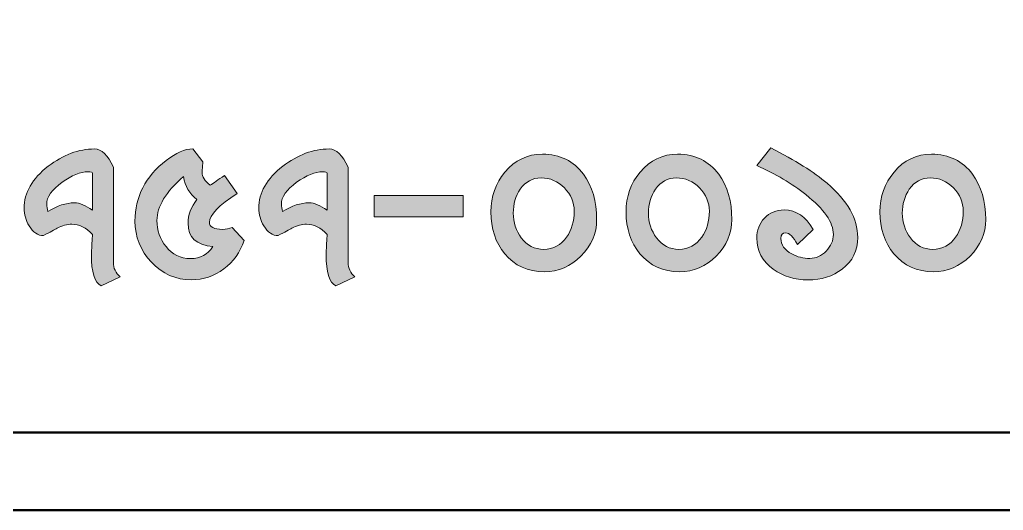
# Model space of a CAD drawing. Header units: inches. Extents: x 0.2 to 21.9, y -14.5 to -3.5.
# Drawn here: x 3.79 to 4.801, y -13.691 to -13.186 of the extents above; entities that cross this region are included whole.
import ezdxf

# ---------------------------------------------------------------- set-up
doc = ezdxf.new("R2010")
doc.units = ezdxf.units.IN
doc.header["$MEASUREMENT"] = 0
doc.layers.add('Layer 1', color=7, linetype='Continuous')

# ---------------------------------------------------------------- blocks, each defined once
blk = doc.blocks.new('block 2')
at = {"layer": 'Layer 1', "true_color": 0x231f20}
h = blk.add_hatch(color=250, dxfattribs=at)
h.dxf.hatch_style = 2
edge = h.paths.add_edge_path()
edge.add_spline(control_points=[(4.6199, -13.3546), (4.6065, -13.3433), (4.5871, -13.3312), (4.5619, -13.3183), (4.5619, -13.3183), (4.5476, -13.3364), (4.5476, -13.3364), (4.5669, -13.3451), (4.5837, -13.3551), (4.598, -13.3664), (4.6168, -13.3813), (4.6263, -13.395), (4.6263, -13.4074), (4.6263, -13.4137), (4.6238, -13.4193), (4.6189, -13.4244), (4.614, -13.4295), (4.6084, -13.432), (4.6022, -13.432), (4.5955, -13.432), (4.5893, -13.4305), (4.5835, -13.4274), (4.5761, -13.4232), (4.5724, -13.4179), (4.5724, -13.4114), (4.5724, -13.4076), (4.574, -13.4057), (4.5772, -13.4057), (4.5811, -13.4057), (4.5851, -13.4097), (4.5893, -13.4177), (4.5893, -13.4177), (4.6054, -13.4022), (4.6054, -13.4022), (4.598, -13.3889), (4.5881, -13.3822), (4.5756, -13.3822), (4.5675, -13.3822), (4.5608, -13.385), (4.5555, -13.3906), (4.5502, -13.3962), (4.5476, -13.403), (4.5476, -13.4111), (4.5476, -13.4243), (4.5533, -13.435), (4.5646, -13.4431), (4.5747, -13.4505), (4.5866, -13.4542), (4.6002, -13.4542), (4.614, -13.4542), (4.6257, -13.4504), (4.6354, -13.4429), (4.646, -13.4348), (4.6513, -13.424), (4.6513, -13.4105), (4.6513, -13.3911), (4.6408, -13.3725), (4.6199, -13.3546)], knot_values=[0, 0, 0, 0, 1, 1, 1, 2, 2, 2, 3, 3, 3, 4, 4, 4, 5, 5, 5, 6, 6, 6, 7, 7, 7, 8, 8, 8, 9, 9, 9, 10, 10, 10, 11, 11, 11, 12, 12, 12, 13, 13, 13, 14, 14, 14, 15, 15, 15, 16, 16, 16, 17, 17, 17, 18, 18, 18, 19, 19, 19, 19], degree=3, periodic=1)
h = blk.add_hatch(color=250, dxfattribs=at)
h.dxf.hatch_style = 2
edge = h.paths.add_edge_path()
edge.add_spline(control_points=[(3.8866, -13.3381), (3.8808, -13.3256), (3.8744, -13.3194), (3.8673, -13.3194), (3.8509, -13.3194), (3.835, -13.3254), (3.8197, -13.3372), (3.8031, -13.35), (3.7949, -13.3644), (3.7949, -13.3805), (3.7949, -13.3867), (3.7966, -13.3927), (3.8001, -13.3985), (3.8042, -13.4053), (3.8091, -13.4087), (3.8149, -13.4085), (3.8216, -13.4049), (3.8263, -13.4024), (3.8289, -13.4009), (3.8341, -13.3982), (3.8391, -13.3968), (3.8439, -13.3968), (3.8515, -13.3968), (3.8586, -13.4003), (3.8651, -13.4074), (3.8644, -13.4227), (3.864, -13.4295), (3.864, -13.4281), (3.864, -13.4461), (3.8674, -13.4568), (3.8742, -13.4603), (3.8742, -13.4603), (3.8936, -13.4509), (3.8936, -13.4509), (3.8889, -13.4469), (3.8866, -13.4419), (3.8866, -13.4359), (3.8866, -13.4359), (3.8866, -13.3381), (3.8866, -13.3381)], knot_values=[0, 0, 0, 0, 1, 1, 1, 2, 2, 2, 3, 3, 3, 4, 4, 4, 5, 5, 5, 6, 6, 6, 7, 7, 7, 8, 8, 8, 9, 9, 9, 10, 10, 10, 11, 11, 11, 12, 12, 12, 13, 13, 13, 13], degree=3, periodic=1)
edge = h.paths.add_edge_path()
edge.add_spline(control_points=[(3.8651, -13.3825), (3.8581, -13.3774), (3.8519, -13.3748), (3.8465, -13.3748), (3.8381, -13.3748), (3.8291, -13.3778), (3.8194, -13.3837), (3.8186, -13.381), (3.8181, -13.3785), (3.8181, -13.3764), (3.8181, -13.3688), (3.8234, -13.3613), (3.8339, -13.3537), (3.8439, -13.3465), (3.8528, -13.3429), (3.8605, -13.3429), (3.8636, -13.3429), (3.8651, -13.3433), (3.8651, -13.3442), (3.8651, -13.3442), (3.8651, -13.3825), (3.8651, -13.3825)], knot_values=[0, 0, 0, 0, 1, 1, 1, 2, 2, 2, 3, 3, 3, 4, 4, 4, 5, 5, 5, 6, 6, 6, 7, 7, 7, 7], degree=3, periodic=1)
h = blk.add_hatch(color=250, dxfattribs=at)
h.dxf.hatch_style = 2
edge = h.paths.add_edge_path()
edge.add_spline(control_points=[(3.999, -13.4022), (3.9899, -13.4022), (3.9853, -13.3998), (3.9853, -13.3948), (3.9853, -13.3873), (3.9948, -13.3774), (4.0138, -13.3651), (4.0138, -13.3651), (4.0007, -13.3468), (4.0007, -13.3468), (3.9942, -13.3511), (3.9893, -13.3545), (3.9859, -13.3568), (3.9804, -13.3522), (3.9777, -13.3478), (3.9777, -13.3438), (3.9777, -13.3446), (3.978, -13.3409), (3.9785, -13.3327), (3.9785, -13.3327), (3.9683, -13.3192), (3.9683, -13.3192), (3.9599, -13.3195), (3.9508, -13.3235), (3.941, -13.3312), (3.9195, -13.3478), (3.9088, -13.3687), (3.9088, -13.3937), (3.9088, -13.4098), (3.9144, -13.4239), (3.9257, -13.4359), (3.937, -13.4479), (3.9507, -13.454), (3.9666, -13.454), (3.9791, -13.454), (3.9902, -13.4502), (4.0001, -13.4428), (4.0099, -13.4353), (4.0169, -13.4256), (4.0209, -13.4135), (4.0209, -13.4135), (4.0088, -13.4001), (4.0088, -13.4001), (4.0053, -13.4015), (4.002, -13.4022), (3.999, -13.4022)], knot_values=[0, 0, 0, 0, 1, 1, 1, 2, 2, 2, 3, 3, 3, 4, 4, 4, 5, 5, 5, 6, 6, 6, 7, 7, 7, 8, 8, 8, 9, 9, 9, 10, 10, 10, 11, 11, 11, 12, 12, 12, 13, 13, 13, 14, 14, 14, 15, 15, 15, 15], degree=3, periodic=1)
edge = h.paths.add_edge_path()
edge.add_spline(control_points=[(3.9657, -13.4322), (3.9556, -13.4322), (3.9473, -13.4281), (3.9407, -13.4198), (3.9345, -13.4121), (3.9314, -13.4032), (3.9314, -13.3929), (3.9314, -13.3785), (3.9405, -13.3635), (3.9588, -13.3477), (3.9601, -13.3577), (3.9646, -13.3656), (3.9725, -13.3714), (3.9664, -13.3792), (3.9633, -13.3874), (3.9633, -13.3959), (3.9633, -13.4104), (3.9718, -13.4184), (3.9888, -13.4198), (3.9837, -13.4281), (3.976, -13.4322), (3.9657, -13.4322)], knot_values=[0, 0, 0, 0, 1, 1, 1, 2, 2, 2, 3, 3, 3, 4, 4, 4, 5, 5, 5, 6, 6, 6, 7, 7, 7, 7], degree=3, periodic=1)
h = blk.add_hatch(color=250, dxfattribs=at)
h.dxf.hatch_style = 2
edge = h.paths.add_edge_path()
edge.add_spline(control_points=[(4.1277, -13.3381), (4.1219, -13.3256), (4.1154, -13.3194), (4.1083, -13.3194), (4.0919, -13.3194), (4.0761, -13.3254), (4.0607, -13.3372), (4.0442, -13.35), (4.0359, -13.3644), (4.0359, -13.3805), (4.0359, -13.3867), (4.0377, -13.3927), (4.0412, -13.3985), (4.0452, -13.4053), (4.0502, -13.4087), (4.056, -13.4085), (4.0627, -13.4049), (4.0673, -13.4024), (4.07, -13.4009), (4.0752, -13.3982), (4.0802, -13.3968), (4.085, -13.3968), (4.0926, -13.3968), (4.0996, -13.4003), (4.1062, -13.4074), (4.1054, -13.4227), (4.1051, -13.4295), (4.1051, -13.4281), (4.1051, -13.4461), (4.1085, -13.4568), (4.1153, -13.4603), (4.1153, -13.4603), (4.1346, -13.4509), (4.1346, -13.4509), (4.13, -13.4469), (4.1277, -13.4419), (4.1277, -13.4359), (4.1277, -13.4359), (4.1277, -13.3381), (4.1277, -13.3381)], knot_values=[0, 0, 0, 0, 1, 1, 1, 2, 2, 2, 3, 3, 3, 4, 4, 4, 5, 5, 5, 6, 6, 6, 7, 7, 7, 8, 8, 8, 9, 9, 9, 10, 10, 10, 11, 11, 11, 12, 12, 12, 13, 13, 13, 13], degree=3, periodic=1)
edge = h.paths.add_edge_path()
edge.add_spline(control_points=[(4.1062, -13.3825), (4.0992, -13.3774), (4.093, -13.3748), (4.0876, -13.3748), (4.0791, -13.3748), (4.0701, -13.3778), (4.0605, -13.3837), (4.0596, -13.381), (4.0592, -13.3785), (4.0592, -13.3764), (4.0592, -13.3688), (4.0644, -13.3613), (4.0749, -13.3537), (4.085, -13.3465), (4.0938, -13.3429), (4.1016, -13.3429), (4.1046, -13.3429), (4.1062, -13.3433), (4.1062, -13.3442), (4.1062, -13.3442), (4.1062, -13.3825), (4.1062, -13.3825)], knot_values=[0, 0, 0, 0, 1, 1, 1, 2, 2, 2, 3, 3, 3, 4, 4, 4, 5, 5, 5, 6, 6, 6, 7, 7, 7, 7], degree=3, periodic=1)
h = blk.add_hatch(color=250, dxfattribs=at)
h.dxf.hatch_style = 2
edge = h.paths.add_edge_path()
edge.add_spline(control_points=[(4.3274, -13.3248), (4.3119, -13.3248), (4.2991, -13.331), (4.2889, -13.3433), (4.2792, -13.3548), (4.2744, -13.3684), (4.2744, -13.3842), (4.2744, -13.4014), (4.2792, -13.4158), (4.2887, -13.4272), (4.2989, -13.4395), (4.3124, -13.4457), (4.3294, -13.4457), (4.3437, -13.4457), (4.3563, -13.4403), (4.367, -13.4296), (4.3777, -13.4189), (4.3831, -13.4064), (4.3831, -13.392), (4.3831, -13.3733), (4.3786, -13.3578), (4.3696, -13.3455), (4.3594, -13.3317), (4.3454, -13.3248), (4.3274, -13.3248)], knot_values=[0, 0, 0, 0, 1, 1, 1, 2, 2, 2, 3, 3, 3, 4, 4, 4, 5, 5, 5, 6, 6, 6, 7, 7, 7, 8, 8, 8, 8], degree=3, periodic=1)
edge = h.paths.add_edge_path()
edge.add_spline(control_points=[(4.3522, -13.4101), (4.3464, -13.4185), (4.3386, -13.4227), (4.3287, -13.4227), (4.3193, -13.4227), (4.3116, -13.4187), (4.3057, -13.4107), (4.3002, -13.4035), (4.2974, -13.3951), (4.2974, -13.3855), (4.2974, -13.3761), (4.2998, -13.3679), (4.3046, -13.3609), (4.31, -13.3531), (4.3171, -13.3492), (4.3261, -13.3492), (4.3352, -13.3492), (4.3432, -13.3526), (4.3499, -13.3595), (4.3567, -13.3664), (4.36, -13.3744), (4.36, -13.3835), (4.36, -13.3938), (4.3574, -13.4027), (4.3522, -13.4101)], knot_values=[0, 0, 0, 0, 1, 1, 1, 2, 2, 2, 3, 3, 3, 4, 4, 4, 5, 5, 5, 6, 6, 6, 7, 7, 7, 8, 8, 8, 8], degree=3, periodic=1)
h = blk.add_hatch(color=250, dxfattribs=at)
h.dxf.hatch_style = 2
edge = h.paths.add_edge_path()
edge.add_spline(control_points=[(4.4663, -13.3248), (4.4508, -13.3248), (4.438, -13.331), (4.4278, -13.3433), (4.4181, -13.3548), (4.4133, -13.3684), (4.4133, -13.3842), (4.4133, -13.4014), (4.4181, -13.4158), (4.4276, -13.4272), (4.4378, -13.4395), (4.4513, -13.4457), (4.4683, -13.4457), (4.4826, -13.4457), (4.4952, -13.4403), (4.5059, -13.4296), (4.5166, -13.4189), (4.522, -13.4064), (4.522, -13.392), (4.522, -13.3733), (4.5175, -13.3578), (4.5085, -13.3455), (4.4983, -13.3317), (4.4843, -13.3248), (4.4663, -13.3248)], knot_values=[0, 0, 0, 0, 1, 1, 1, 2, 2, 2, 3, 3, 3, 4, 4, 4, 5, 5, 5, 6, 6, 6, 7, 7, 7, 8, 8, 8, 8], degree=3, periodic=1)
edge = h.paths.add_edge_path()
edge.add_spline(control_points=[(4.4911, -13.4101), (4.4853, -13.4185), (4.4775, -13.4227), (4.4676, -13.4227), (4.4582, -13.4227), (4.4505, -13.4187), (4.4446, -13.4107), (4.4391, -13.4035), (4.4363, -13.3951), (4.4363, -13.3855), (4.4363, -13.3761), (4.4387, -13.3679), (4.4435, -13.3609), (4.4488, -13.3531), (4.456, -13.3492), (4.465, -13.3492), (4.4741, -13.3492), (4.4821, -13.3526), (4.4888, -13.3595), (4.4955, -13.3664), (4.4989, -13.3744), (4.4989, -13.3835), (4.4989, -13.3938), (4.4963, -13.4027), (4.4911, -13.4101)], knot_values=[0, 0, 0, 0, 1, 1, 1, 2, 2, 2, 3, 3, 3, 4, 4, 4, 5, 5, 5, 6, 6, 6, 7, 7, 7, 8, 8, 8, 8], degree=3, periodic=1)
h = blk.add_hatch(color=250, dxfattribs=at)
h.dxf.hatch_style = 2
edge = h.paths.add_edge_path()
edge.add_spline(control_points=[(4.7271, -13.3248), (4.7116, -13.3248), (4.6988, -13.331), (4.6887, -13.3433), (4.679, -13.3548), (4.6741, -13.3684), (4.6741, -13.3842), (4.6741, -13.4014), (4.6789, -13.4158), (4.6885, -13.4272), (4.6986, -13.4395), (4.7121, -13.4457), (4.7291, -13.4457), (4.7434, -13.4457), (4.756, -13.4403), (4.7667, -13.4296), (4.7774, -13.4189), (4.7828, -13.4064), (4.7828, -13.392), (4.7828, -13.3733), (4.7783, -13.3578), (4.7693, -13.3455), (4.7592, -13.3317), (4.7451, -13.3248), (4.7271, -13.3248)], knot_values=[0, 0, 0, 0, 1, 1, 1, 2, 2, 2, 3, 3, 3, 4, 4, 4, 5, 5, 5, 6, 6, 6, 7, 7, 7, 8, 8, 8, 8], degree=3, periodic=1)
edge = h.paths.add_edge_path()
edge.add_spline(control_points=[(4.7519, -13.4101), (4.7461, -13.4185), (4.7383, -13.4227), (4.7284, -13.4227), (4.719, -13.4227), (4.7113, -13.4187), (4.7054, -13.4107), (4.6999, -13.4035), (4.6971, -13.3951), (4.6971, -13.3855), (4.6971, -13.3761), (4.6995, -13.3679), (4.7043, -13.3609), (4.7097, -13.3531), (4.7168, -13.3492), (4.7258, -13.3492), (4.735, -13.3492), (4.7429, -13.3526), (4.7496, -13.3595), (4.7564, -13.3664), (4.7597, -13.3744), (4.7597, -13.3835), (4.7597, -13.3938), (4.7571, -13.4027), (4.7519, -13.4101)], knot_values=[0, 0, 0, 0, 1, 1, 1, 2, 2, 2, 3, 3, 3, 4, 4, 4, 5, 5, 5, 6, 6, 6, 7, 7, 7, 8, 8, 8, 8], degree=3, periodic=1)
h = blk.add_hatch(color=250, dxfattribs=at)
h.dxf.hatch_style = 2
h.paths.add_polyline_path([(4.1546, -13.3892), (4.2459, -13.3892), (4.2459, -13.3672), (4.1546, -13.3672)])
at = {"layer": 'Layer 1', "lineweight": 0}
blk.add_lwpolyline([(4.1546, -13.3892), (4.2459, -13.3892), (4.2459, -13.3672), (4.1546, -13.3672), (4.1546, -13.3892)], dxfattribs=at)
for points, knots in [([(4.6199, -13.3546), (4.6065, -13.3433), (4.5871, -13.3312), (4.5619, -13.3183), (4.5619, -13.3183), (4.5476, -13.3364), (4.5476, -13.3364), (4.5669, -13.3451), (4.5837, -13.3551), (4.598, -13.3664), (4.6168, -13.3813), (4.6263, -13.395), (4.6263, -13.4074), (4.6263, -13.4137), (4.6238, -13.4193), (4.6189, -13.4244), (4.614, -13.4295), (4.6084, -13.432), (4.6022, -13.432), (4.5955, -13.432), (4.5893, -13.4305), (4.5835, -13.4274), (4.5761, -13.4232), (4.5724, -13.4179), (4.5724, -13.4114), (4.5724, -13.4076), (4.574, -13.4057), (4.5772, -13.4057), (4.5811, -13.4057), (4.5851, -13.4097), (4.5893, -13.4177), (4.5893, -13.4177), (4.6054, -13.4022), (4.6054, -13.4022), (4.598, -13.3889), (4.5881, -13.3822), (4.5756, -13.3822), (4.5675, -13.3822), (4.5608, -13.385), (4.5555, -13.3906), (4.5502, -13.3962), (4.5476, -13.403), (4.5476, -13.4111), (4.5476, -13.4243), (4.5533, -13.435), (4.5646, -13.4431), (4.5747, -13.4505), (4.5866, -13.4542), (4.6002, -13.4542), (4.614, -13.4542), (4.6257, -13.4504), (4.6354, -13.4429), (4.646, -13.4348), (4.6513, -13.424), (4.6513, -13.4105), (4.6513, -13.3911), (4.6408, -13.3725), (4.6199, -13.3546)], [0, 0, 0, 0, 1, 1, 1, 2, 2, 2, 3, 3, 3, 4, 4, 4, 5, 5, 5, 6, 6, 6, 7, 7, 7, 8, 8, 8, 9, 9, 9, 10, 10, 10, 11, 11, 11, 12, 12, 12, 13, 13, 13, 14, 14, 14, 15, 15, 15, 16, 16, 16, 17, 17, 17, 18, 18, 18, 19, 19, 19, 19]), ([(3.8866, -13.3381), (3.8808, -13.3256), (3.8744, -13.3194), (3.8673, -13.3194), (3.8509, -13.3194), (3.835, -13.3254), (3.8197, -13.3372), (3.8031, -13.35), (3.7949, -13.3644), (3.7949, -13.3805), (3.7949, -13.3867), (3.7966, -13.3927), (3.8001, -13.3985), (3.8042, -13.4053), (3.8091, -13.4087), (3.8149, -13.4085), (3.8216, -13.4049), (3.8263, -13.4024), (3.8289, -13.4009), (3.8341, -13.3982), (3.8391, -13.3968), (3.8439, -13.3968), (3.8515, -13.3968), (3.8586, -13.4003), (3.8651, -13.4074), (3.8644, -13.4227), (3.864, -13.4295), (3.864, -13.4281), (3.864, -13.4461), (3.8674, -13.4568), (3.8742, -13.4603), (3.8742, -13.4603), (3.8936, -13.4509), (3.8936, -13.4509), (3.8889, -13.4469), (3.8866, -13.4419), (3.8866, -13.4359), (3.8866, -13.4359), (3.8866, -13.3381), (3.8866, -13.3381)], [0, 0, 0, 0, 1, 1, 1, 2, 2, 2, 3, 3, 3, 4, 4, 4, 5, 5, 5, 6, 6, 6, 7, 7, 7, 8, 8, 8, 9, 9, 9, 10, 10, 10, 11, 11, 11, 12, 12, 12, 13, 13, 13, 13]), ([(3.999, -13.4022), (3.9899, -13.4022), (3.9853, -13.3998), (3.9853, -13.3948), (3.9853, -13.3873), (3.9948, -13.3774), (4.0138, -13.3651), (4.0138, -13.3651), (4.0007, -13.3468), (4.0007, -13.3468), (3.9942, -13.3511), (3.9893, -13.3545), (3.9859, -13.3568), (3.9804, -13.3522), (3.9777, -13.3478), (3.9777, -13.3438), (3.9777, -13.3446), (3.978, -13.3409), (3.9785, -13.3327), (3.9785, -13.3327), (3.9683, -13.3192), (3.9683, -13.3192), (3.9599, -13.3195), (3.9508, -13.3235), (3.941, -13.3312), (3.9195, -13.3478), (3.9088, -13.3687), (3.9088, -13.3937), (3.9088, -13.4098), (3.9144, -13.4239), (3.9257, -13.4359), (3.937, -13.4479), (3.9507, -13.454), (3.9666, -13.454), (3.9791, -13.454), (3.9902, -13.4502), (4.0001, -13.4428), (4.0099, -13.4353), (4.0169, -13.4256), (4.0209, -13.4135), (4.0209, -13.4135), (4.0088, -13.4001), (4.0088, -13.4001), (4.0053, -13.4015), (4.002, -13.4022), (3.999, -13.4022)], [0, 0, 0, 0, 1, 1, 1, 2, 2, 2, 3, 3, 3, 4, 4, 4, 5, 5, 5, 6, 6, 6, 7, 7, 7, 8, 8, 8, 9, 9, 9, 10, 10, 10, 11, 11, 11, 12, 12, 12, 13, 13, 13, 14, 14, 14, 15, 15, 15, 15]), ([(4.1277, -13.3381), (4.1219, -13.3256), (4.1154, -13.3194), (4.1083, -13.3194), (4.0919, -13.3194), (4.0761, -13.3254), (4.0607, -13.3372), (4.0442, -13.35), (4.0359, -13.3644), (4.0359, -13.3805), (4.0359, -13.3867), (4.0377, -13.3927), (4.0412, -13.3985), (4.0452, -13.4053), (4.0502, -13.4087), (4.056, -13.4085), (4.0627, -13.4049), (4.0673, -13.4024), (4.07, -13.4009), (4.0752, -13.3982), (4.0802, -13.3968), (4.085, -13.3968), (4.0926, -13.3968), (4.0996, -13.4003), (4.1062, -13.4074), (4.1054, -13.4227), (4.1051, -13.4295), (4.1051, -13.4281), (4.1051, -13.4461), (4.1085, -13.4568), (4.1153, -13.4603), (4.1153, -13.4603), (4.1346, -13.4509), (4.1346, -13.4509), (4.13, -13.4469), (4.1277, -13.4419), (4.1277, -13.4359), (4.1277, -13.4359), (4.1277, -13.3381), (4.1277, -13.3381)], [0, 0, 0, 0, 1, 1, 1, 2, 2, 2, 3, 3, 3, 4, 4, 4, 5, 5, 5, 6, 6, 6, 7, 7, 7, 8, 8, 8, 9, 9, 9, 10, 10, 10, 11, 11, 11, 12, 12, 12, 13, 13, 13, 13]), ([(4.3274, -13.3248), (4.3119, -13.3248), (4.2991, -13.331), (4.2889, -13.3433), (4.2792, -13.3548), (4.2744, -13.3684), (4.2744, -13.3842), (4.2744, -13.4014), (4.2792, -13.4158), (4.2887, -13.4272), (4.2989, -13.4395), (4.3124, -13.4457), (4.3294, -13.4457), (4.3437, -13.4457), (4.3563, -13.4403), (4.367, -13.4296), (4.3777, -13.4189), (4.3831, -13.4064), (4.3831, -13.392), (4.3831, -13.3733), (4.3786, -13.3578), (4.3696, -13.3455), (4.3594, -13.3317), (4.3454, -13.3248), (4.3274, -13.3248)], [0, 0, 0, 0, 1, 1, 1, 2, 2, 2, 3, 3, 3, 4, 4, 4, 5, 5, 5, 6, 6, 6, 7, 7, 7, 8, 8, 8, 8]), ([(4.4663, -13.3248), (4.4508, -13.3248), (4.438, -13.331), (4.4278, -13.3433), (4.4181, -13.3548), (4.4133, -13.3684), (4.4133, -13.3842), (4.4133, -13.4014), (4.4181, -13.4158), (4.4276, -13.4272), (4.4378, -13.4395), (4.4513, -13.4457), (4.4683, -13.4457), (4.4826, -13.4457), (4.4952, -13.4403), (4.5059, -13.4296), (4.5166, -13.4189), (4.522, -13.4064), (4.522, -13.392), (4.522, -13.3733), (4.5175, -13.3578), (4.5085, -13.3455), (4.4983, -13.3317), (4.4843, -13.3248), (4.4663, -13.3248)], [0, 0, 0, 0, 1, 1, 1, 2, 2, 2, 3, 3, 3, 4, 4, 4, 5, 5, 5, 6, 6, 6, 7, 7, 7, 8, 8, 8, 8]), ([(4.7271, -13.3248), (4.7116, -13.3248), (4.6988, -13.331), (4.6887, -13.3433), (4.679, -13.3548), (4.6741, -13.3684), (4.6741, -13.3842), (4.6741, -13.4014), (4.6789, -13.4158), (4.6885, -13.4272), (4.6986, -13.4395), (4.7121, -13.4457), (4.7291, -13.4457), (4.7434, -13.4457), (4.756, -13.4403), (4.7667, -13.4296), (4.7774, -13.4189), (4.7828, -13.4064), (4.7828, -13.392), (4.7828, -13.3733), (4.7783, -13.3578), (4.7693, -13.3455), (4.7592, -13.3317), (4.7451, -13.3248), (4.7271, -13.3248)], [0, 0, 0, 0, 1, 1, 1, 2, 2, 2, 3, 3, 3, 4, 4, 4, 5, 5, 5, 6, 6, 6, 7, 7, 7, 8, 8, 8, 8]), ([(3.8651, -13.3825), (3.8581, -13.3774), (3.8519, -13.3748), (3.8465, -13.3748), (3.8381, -13.3748), (3.8291, -13.3778), (3.8194, -13.3837), (3.8186, -13.381), (3.8181, -13.3785), (3.8181, -13.3764), (3.8181, -13.3688), (3.8234, -13.3613), (3.8339, -13.3537), (3.8439, -13.3465), (3.8528, -13.3429), (3.8605, -13.3429), (3.8636, -13.3429), (3.8651, -13.3433), (3.8651, -13.3442), (3.8651, -13.3442), (3.8651, -13.3825), (3.8651, -13.3825)], [0, 0, 0, 0, 1, 1, 1, 2, 2, 2, 3, 3, 3, 4, 4, 4, 5, 5, 5, 6, 6, 6, 7, 7, 7, 7]), ([(3.9657, -13.4322), (3.9556, -13.4322), (3.9473, -13.4281), (3.9407, -13.4198), (3.9345, -13.4121), (3.9314, -13.4032), (3.9314, -13.3929), (3.9314, -13.3785), (3.9405, -13.3635), (3.9588, -13.3477), (3.9601, -13.3577), (3.9646, -13.3656), (3.9725, -13.3714), (3.9664, -13.3792), (3.9633, -13.3874), (3.9633, -13.3959), (3.9633, -13.4104), (3.9718, -13.4184), (3.9888, -13.4198), (3.9837, -13.4281), (3.976, -13.4322), (3.9657, -13.4322)], [0, 0, 0, 0, 1, 1, 1, 2, 2, 2, 3, 3, 3, 4, 4, 4, 5, 5, 5, 6, 6, 6, 7, 7, 7, 7]), ([(4.1062, -13.3825), (4.0992, -13.3774), (4.093, -13.3748), (4.0876, -13.3748), (4.0791, -13.3748), (4.0701, -13.3778), (4.0605, -13.3837), (4.0596, -13.381), (4.0592, -13.3785), (4.0592, -13.3764), (4.0592, -13.3688), (4.0644, -13.3613), (4.0749, -13.3537), (4.085, -13.3465), (4.0938, -13.3429), (4.1016, -13.3429), (4.1046, -13.3429), (4.1062, -13.3433), (4.1062, -13.3442), (4.1062, -13.3442), (4.1062, -13.3825), (4.1062, -13.3825)], [0, 0, 0, 0, 1, 1, 1, 2, 2, 2, 3, 3, 3, 4, 4, 4, 5, 5, 5, 6, 6, 6, 7, 7, 7, 7]), ([(4.3522, -13.4101), (4.3464, -13.4185), (4.3386, -13.4227), (4.3287, -13.4227), (4.3193, -13.4227), (4.3116, -13.4187), (4.3057, -13.4107), (4.3002, -13.4035), (4.2974, -13.3951), (4.2974, -13.3855), (4.2974, -13.3761), (4.2998, -13.3679), (4.3046, -13.3609), (4.31, -13.3531), (4.3171, -13.3492), (4.3261, -13.3492), (4.3352, -13.3492), (4.3432, -13.3526), (4.3499, -13.3595), (4.3567, -13.3664), (4.36, -13.3744), (4.36, -13.3835), (4.36, -13.3938), (4.3574, -13.4027), (4.3522, -13.4101)], [0, 0, 0, 0, 1, 1, 1, 2, 2, 2, 3, 3, 3, 4, 4, 4, 5, 5, 5, 6, 6, 6, 7, 7, 7, 8, 8, 8, 8]), ([(4.4911, -13.4101), (4.4853, -13.4185), (4.4775, -13.4227), (4.4676, -13.4227), (4.4582, -13.4227), (4.4505, -13.4187), (4.4446, -13.4107), (4.4391, -13.4035), (4.4363, -13.3951), (4.4363, -13.3855), (4.4363, -13.3761), (4.4387, -13.3679), (4.4435, -13.3609), (4.4488, -13.3531), (4.456, -13.3492), (4.465, -13.3492), (4.4741, -13.3492), (4.4821, -13.3526), (4.4888, -13.3595), (4.4955, -13.3664), (4.4989, -13.3744), (4.4989, -13.3835), (4.4989, -13.3938), (4.4963, -13.4027), (4.4911, -13.4101)], [0, 0, 0, 0, 1, 1, 1, 2, 2, 2, 3, 3, 3, 4, 4, 4, 5, 5, 5, 6, 6, 6, 7, 7, 7, 8, 8, 8, 8]), ([(4.7519, -13.4101), (4.7461, -13.4185), (4.7383, -13.4227), (4.7284, -13.4227), (4.719, -13.4227), (4.7113, -13.4187), (4.7054, -13.4107), (4.6999, -13.4035), (4.6971, -13.3951), (4.6971, -13.3855), (4.6971, -13.3761), (4.6995, -13.3679), (4.7043, -13.3609), (4.7097, -13.3531), (4.7168, -13.3492), (4.7258, -13.3492), (4.735, -13.3492), (4.7429, -13.3526), (4.7496, -13.3595), (4.7564, -13.3664), (4.7597, -13.3744), (4.7597, -13.3835), (4.7597, -13.3938), (4.7571, -13.4027), (4.7519, -13.4101)], [0, 0, 0, 0, 1, 1, 1, 2, 2, 2, 3, 3, 3, 4, 4, 4, 5, 5, 5, 6, 6, 6, 7, 7, 7, 8, 8, 8, 8])]:
    blk.add_open_spline(points, degree=3, knots=knots, dxfattribs=at)

msp = doc.modelspace()

# ---------------------------------------------------------------- linework, layer by layer
at = {"layer": 'Layer 1', "color": 140, "lineweight": 50, "true_color": 0x00adef}
for points in [[(6.0159, -13.6911), (5.9759, -13.6911), (1.5195, -13.6911), (1.4796, -13.6911), (1.4796, -13.6511), (1.4796, -8.8161)], [(1.5595, -13.6111), (5.9359, -13.6111), (5.9359, -8.8693)]]:
    msp.add_lwpolyline(points, dxfattribs=at)

# ---------------------------------------------------------------- block references
at = {"layer": 'Layer 1'}
msp.add_blockref('block 2', (0, 0), dxfattribs=at)

doc.saveas('drawing.dxf')
